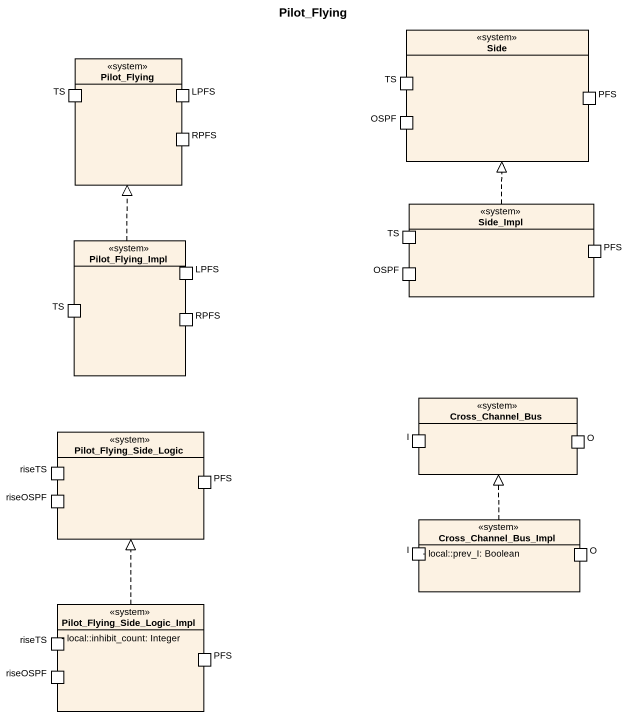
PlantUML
@startuml
title Pilot_Flying
allowmixing
hide circle
hide empty members
skinparam classAttributeIconSize 0
rectangle Pilot_Flying <<system>> {
  port TS <<port>>
  port LPFS <<port>>
  port RPFS <<port>>
}
rectangle Side <<system>> {
  port "TS" as TS_2 <<port>>
  port PFS <<port>>
  port OSPF <<port>>
}
rectangle Side_Impl <<system>> {
  port "TS" as TS_3 <<port>>
  port "PFS" as PFS_2 <<port>>
  port "OSPF" as OSPF_2 <<port>>
}
rectangle Pilot_Flying_Impl <<system>> {
  port "LPFS" as LPFS_2 <<port>>
  port "TS" as TS_4 <<port>>
  port "RPFS" as RPFS_2 <<port>>
}
rectangle Cross_Channel_Bus <<system>> {
  port I <<port>>
  port "O" as O_ <<port>>
}
rectangle Pilot_Flying_Side_Logic <<system>> {
  port riseTS <<port>>
  port "PFS" as PFS_3 <<port>>
  port riseOSPF <<port>>
}
class Cross_Channel_Bus_Impl <<system>> {
  - local::prev_I: Boolean
  -- ports --
  O
  I
}
class Pilot_Flying_Side_Logic_Impl <<system>> {
  - local::inhibit_count: Integer
  -- ports --
  PFS
  riseOSPF
  riseTS
}
Side_Impl .up.|> Side
Pilot_Flying_Impl .up.|> Pilot_Flying
Cross_Channel_Bus_Impl .up.|> Cross_Channel_Bus
Pilot_Flying_Side_Logic_Impl .up.|> Pilot_Flying_Side_Logic
@enduml
